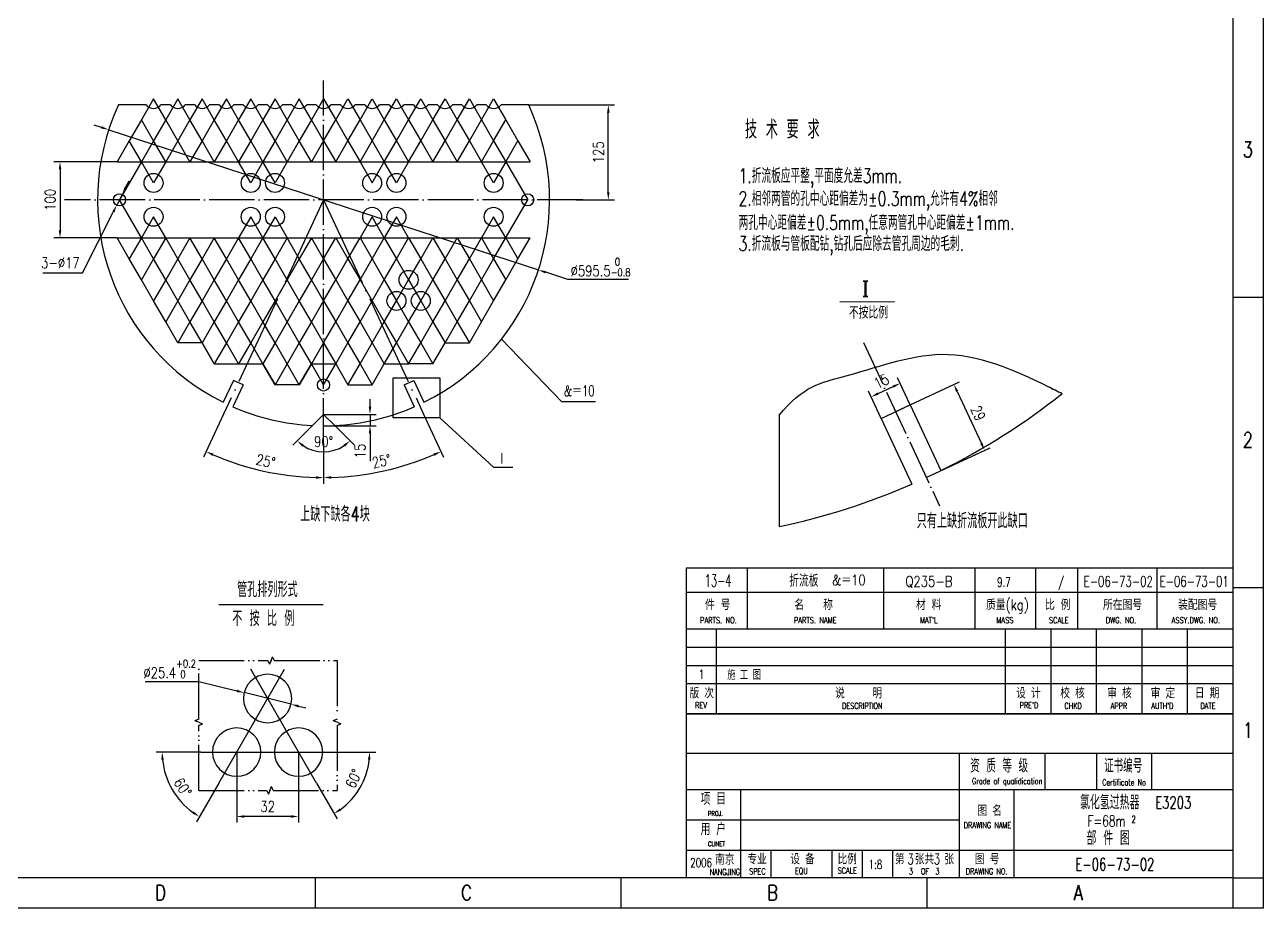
# Model space of a CAD drawing. Header units: millimetres. Extents: x -1044 to 22870, y -8556 to -3804.
# Drawn here: x 19607 to 22870, y -8556 to -6228 of the extents above; entities that cross this region are included whole.
import ezdxf
from ezdxf.enums import TextEntityAlignment as Align

# ---------------------------------------------------------------- set-up
doc = ezdxf.new("R2010")
doc.units = ezdxf.units.MM
doc.header["$LTSCALE"] = 80
for name, pattern in [('1', [0]), ('DASHDOT-L', [90, 80, -5, 0, -5]), ('DASHDOT-M', [36, 30, -3, 0, -3]), ('DIVIDE-M', [39, 30, -3, 0, -3, 0, -3])]:
    doc.linetypes.add(name, pattern=pattern)
for name, color, linetype in [('4', 4, 'Continuous'), ('7', 7, 'Continuous'), ('CDR_DIM', 7, 'Continuous'), ('CDR_DWG1', 4, 'Continuous'), ('CDR_DWG2', 2, 'Continuous'), ('CDR_DWG3', 1, 'DASHDOT-M'), ('CDR_DWG4', 3, 'DIVIDE-M'), ('CDR_TEXT', 7, 'Continuous'), ('尺寸线', 7, 'Continuous'), ('尺寸线层', 7, 'Continuous'), ('标注线', 7, 'Continuous'), ('轮廓线', 4, 'Continuous')]:
    doc.layers.add(name, color=color, linetype=linetype)
doc.styles.add('HZ', font='ROMANS.shx', dxfattribs={"width": 0.7, "height": 3, "bigfont": 'HZ.shx'})
doc.styles.add('ROMANC', font='romanc', dxfattribs={"bigfont": 'hz'})
doc.styles.add('TH_GBDIM', font='romans.shx', dxfattribs={"width": 0.8, "bigfont": 'gbcbig.shx'})
doc.dimstyles.new('TH_GBDIM', dxfattribs={"dimscale": 8, "dimtxt": 3.5, "dimasz": 2.5, "dimexe": 2, "dimexo": 0, "dimgap": 1.5, "dimtad": 1, "dimdec": 0, "dimzin": 0, "dimdsep": 46, "dimtxsty": 'TH_GBDIM', "dimcen": 2.5, "dimclrd": 256, "dimclre": 256, "dimclrt": 256, "dimadec": 0, "dimazin": 0, "dimtfac": 0.714286, "dimtdec": 0, "dimtmove": 0, "dimatfit": 3, "dimfxl": 0, "dimtzin": 0, "dimlwd": -1, "dimlwe": -1, "dimarcsym": 0})

# ---------------------------------------------------------------- blocks, each defined once
blk = doc.blocks.new('A$C1B375470')
for p, q in [((15138, 5346), (15138, 0)), ((15138, 0), (7578, 0))]:
    blk.add_line(p, q)
at = {"layer": 'CDR_DWG1', "color": 4}
for p, q in [((14958, 10512), (14958, 180)), ((14958, 180), (450, 180))]:
    blk.add_line(p, q, dxfattribs=at)
at = {"layer": 'CDR_DWG4', "linetype": 'Continuous'}
for p, q in [((14958, 3624), (15138, 3624)), ((14958, 1902), (15138, 1902)), ((9517.5, 180), (9517.5, 0)), ((11331, 180), (11331, 0)), ((13144.5, 180), (13144.5, 0)), ((14958, 180), (15138, 180)), ((14958, 180), (14958, 0))]:
    blk.add_line(p, q, dxfattribs=at)
at = {"layer": 'CDR_TEXT', "style": 'HZ', "width": 0.8}
for s, p in [('3', (15046.9, 4454.2)), ('2', (15046.9, 2732.2)), ('1', (15046.9, 1010.2)), ('D', (8602, 46.9)), ('C', (10415.5, 46.9)), ('B', (12229, 46.9)), ('A', (14042.5, 46.9))]:
    blk.add_text(s, height=90, dxfattribs=at).set_placement(p, align=Align.CENTER)
blk = doc.blocks.new('A$C092B31A8')
at = {"layer": '尺寸线层', "xscale": 0.05555555555555555, "yscale": 0.05555555555555555, "zscale": 0.05555555555555555}
blk.add_blockref('A$C1B375470', (0, 0), dxfattribs=at)
blk = doc.blocks.new('*D324')
at = {"layer": 'Defpoints', "color": 0, "ltscale": 0.001}
for p in [(20394.5, -6374.9), (20394.5, -6689.2), (20131.2, -7253.8), (20394.5, -7331.8), (20184.5, -7390.6)]:
    blk.add_point(p, dxfattribs=at)
at = {"layer": '尺寸线', "ltscale": 0.001}
for p, q in [((20131.2, -7253.8), (20078.3, -7367.3)), ((20394.5, -7331.8), (20394.5, -7437.4))]:
    blk.add_line(p, q, dxfattribs=at)
blk.add_arc((20394.5, -6689.2), 732.2, 246.5652, 268.4348, dxfattribs=at)
for points in [[(20101.9, -7364), (20104.6, -7358), (20085, -7352.8)], [(20374.5, -7417.8), (20374.4, -7424.5), (20394.5, -7421.4)]]:
    blk.add_solid(points, dxfattribs=at)
at = {"layer": '尺寸线', "ltscale": 0.001, "insert": (20241.8, -7377.9), "char_height": 28, "attachment_point": 5, "rotation": 347.5, "style": 'TH_GBDIM'}
blk.add_mtext('25°', dxfattribs=at)
blk = doc.blocks.new('*D325')
at = {"layer": 'Defpoints', "color": 0, "ltscale": 0.001}
for p in [(20394.5, -6374.9), (20394.5, -6689.2), (20657.8, -7253.8), (20394.5, -7331.8), (20500.5, -7413.4)]:
    blk.add_point(p, dxfattribs=at)
at = {"layer": '尺寸线', "ltscale": 0.001}
for p, q in [((20657.8, -7253.8), (20710.6, -7367.1)), ((20394.5, -7331.8), (20394.5, -7437.1))]:
    blk.add_line(p, q, dxfattribs=at)
blk.add_arc((20394.5, -6689.2), 731.9, 271.5657, 293.4343, dxfattribs=at)
for points in [[(20684.2, -7357.7), (20686.9, -7363.8), (20703.8, -7352.6)], [(20414.5, -7424.2), (20414.4, -7417.5), (20394.5, -7421.1)]]:
    blk.add_solid(points, dxfattribs=at)
at = {"layer": '尺寸线', "ltscale": 0.001, "insert": (20547.1, -7377.7), "char_height": 28, "attachment_point": 5, "rotation": 12.5, "style": 'TH_GBDIM'}
blk.add_mtext('25°', dxfattribs=at)
blk = doc.blocks.new('*D326')
at = {"layer": 'Defpoints', "color": 0, "ltscale": 0.001}
for p in [(20394.5, -7254.7), (20394.5, -7285), (20516.8, -7285)]:
    blk.add_point(p, dxfattribs=at)
at = {"layer": '尺寸线', "ltscale": 0.001}
for p, q in [((20516.8, -7234.7), (20516.8, -7214.7)), ((20394.5, -7254.7), (20532.8, -7254.7)), ((20516.8, -7254.7), (20516.8, -7285)), ((20394.5, -7285), (20532.8, -7285)), ((20516.8, -7305), (20516.8, -7377.9))]:
    blk.add_line(p, q, dxfattribs=at)
for points in [[(20513.4, -7234.7), (20520.1, -7234.7), (20516.8, -7254.7)], [(20513.4, -7305), (20520.1, -7305), (20516.8, -7285)]]:
    blk.add_solid(points, dxfattribs=at)
at = {"layer": '尺寸线', "ltscale": 0.001, "insert": (20490.8, -7351.5), "char_height": 28, "attachment_point": 5, "rotation": 90, "style": 'TH_GBDIM'}
blk.add_mtext('15{}{}', dxfattribs=at)
blk = doc.blocks.new('*D327')
at = {"layer": 'Defpoints', "color": 0, "ltscale": 0.001}
for p in [(21913.2, -7172.9), (21939.8, -7229.8), (21863.6, -7265.3)]:
    blk.add_point(p, dxfattribs=at)
at = {"layer": '尺寸线', "ltscale": 0.001}
for p, q in [((21939.8, -7229.8), (21906.4, -7158.4)), ((21863.6, -7265.3), (21830.3, -7193.9)), ((21855.2, -7199.9), (21895.1, -7181.3))]:
    blk.add_line(p, q, dxfattribs=at)
for points in [[(21893.7, -7178.3), (21896.5, -7184.3), (21913.2, -7172.9)], [(21853.8, -7196.9), (21856.6, -7202.9), (21837.1, -7208.4)]]:
    blk.add_solid(points, dxfattribs=at)
at = {"layer": '尺寸线', "ltscale": 0.001, "insert": (21864.2, -7167.1), "char_height": 28, "attachment_point": 5, "rotation": 25, "style": 'TH_GBDIM'}
blk.add_mtext('15{}{}', dxfattribs=at)
blk = doc.blocks.new('*D328')
at = {"layer": 'Defpoints', "color": 0, "ltscale": 0.001}
for p in [(21901.7, -7247.5), (22135.9, -7349.2), (21982.4, -7420.7)]:
    blk.add_point(p, dxfattribs=at)
at = {"layer": '尺寸线', "ltscale": 0.001}
for p, q in [((21901.7, -7247.5), (22069.6, -7169.2)), ((22063.6, -7194.1), (22127.4, -7331)), ((21982.4, -7420.7), (22150.4, -7342.4))]:
    blk.add_line(p, q, dxfattribs=at)
for points in [[(22066.6, -7192.7), (22060.5, -7195.5), (22055.1, -7176)], [(22130.4, -7329.6), (22124.4, -7332.4), (22135.9, -7349.2)]]:
    blk.add_solid(points, dxfattribs=at)
at = {"layer": '尺寸线', "ltscale": 0.001, "insert": (22119, -7251.6), "char_height": 28, "attachment_point": 5, "rotation": 295, "style": 'TH_GBDIM'}
blk.add_mtext('29{}{}', dxfattribs=at)
blk = doc.blocks.new('*D345')
at = {"layer": 'Defpoints', "color": 0, "ltscale": 0.001}
for p in [(19828.4, -6504.4), (20960.6, -6874)]:
    blk.add_point(p, dxfattribs=at)
at = {"layer": '尺寸线', "ltscale": 0.001}
for p, q in [((19809.4, -6498.2), (19790.3, -6492)), ((19828.4, -6504.4), (20960.6, -6874)), ((21038.2, -6899.4), (20979.6, -6880.2)), ((21197.9, -6899.4), (21038.2, -6899.4))]:
    blk.add_line(p, q, dxfattribs=at)
for points in [[(19810.4, -6495.1), (19808.3, -6501.4), (19828.4, -6504.4)], [(20980.6, -6877.1), (20978.5, -6883.4), (20960.6, -6874)]]:
    blk.add_solid(points, dxfattribs=at)
at = {"layer": '尺寸线', "ltscale": 0.001, "insert": (21124.1, -6866.5), "char_height": 28, "attachment_point": 5, "style": 'TH_GBDIM'}
blk.add_mtext('∅595.5{}{\\H0.7143x;\\S 0^ -0.8;}', dxfattribs=at)
blk = doc.blocks.new('*D366')
at = {"layer": 'Defpoints', "color": 0, "ltscale": 0.001}
for p in [(20934.9, -6439.2), (21144.6, -6439.2), (21059.6, -6689.2)]:
    blk.add_point(p, dxfattribs=at)
at = {"layer": '尺寸线', "ltscale": 0.001}
for p, q in [((20934.9, -6439.2), (21160.6, -6439.2)), ((21144.6, -6669.2), (21144.6, -6459.2)), ((21059.6, -6689.2), (21160.6, -6689.2))]:
    blk.add_line(p, q, dxfattribs=at)
for points in [[(21141.3, -6459.2), (21147.9, -6459.2), (21144.6, -6439.2)], [(21141.3, -6669.2), (21147.9, -6669.2), (21144.6, -6689.2)]]:
    blk.add_solid(points, dxfattribs=at)
at = {"layer": '尺寸线', "ltscale": 0.001, "insert": (21118.6, -6564.2), "char_height": 28, "attachment_point": 5, "rotation": 90, "style": 'TH_GBDIM'}
blk.add_mtext('125{}{}', dxfattribs=at)
blk = doc.blocks.new('*D367')
at = {"layer": 'Defpoints', "color": 0, "ltscale": 0.001}
for p in [(20202.7, -7926.6), (20071.3, -8144.8), (20420.8, -8144.8), (20376.1, -8226.9), (20471.9, -8265)]:
    blk.add_point(p, dxfattribs=at)
at = {"layer": '尺寸线层', "ltscale": 0.001}
for p, q in [((20420.8, -8144.8), (20531.7, -8144.8)), ((20376.1, -8226.9), (20430.2, -8320.7))]:
    blk.add_line(p, q, dxfattribs=at)
blk.add_arc((20328.6, -8144.8), 187.1, 306.1283, 353.8717, dxfattribs=at)
for points in [[(20511.3, -8164.6), (20518, -8164.9), (20515.7, -8144.8)], [(20440.8, -8298.7), (20437.1, -8293.1), (20422.2, -8306.8)]]:
    blk.add_solid(points, dxfattribs=at)
at = {"layer": '尺寸线层', "ltscale": 0.001, "insert": (20473.8, -8214.7), "char_height": 28, "attachment_point": 5, "rotation": 64.2907, "style": 'TH_GBDIM'}
blk.add_mtext('60%%D', dxfattribs=at)
blk = doc.blocks.new('*D368')
at = {"layer": 'Defpoints', "color": 0, "ltscale": 0.001}
for p in [(20165.5, -8144.8), (20328.6, -8144.8), (20165.5, -8314.4)]:
    blk.add_point(p, dxfattribs=at)
at = {"layer": '尺寸线层', "ltscale": 0.001}
for p, q in [((20165.5, -8144.8), (20165.5, -8330.4)), ((20328.6, -8144.8), (20328.6, -8330.4)), ((20308.6, -8314.4), (20185.5, -8314.4))]:
    blk.add_line(p, q, dxfattribs=at)
for points in [[(20185.5, -8311.1), (20185.5, -8317.8), (20165.5, -8314.4)], [(20308.6, -8311.1), (20308.6, -8317.8), (20328.6, -8314.4)]]:
    blk.add_solid(points, dxfattribs=at)
at = {"layer": '尺寸线层', "ltscale": 0.001, "insert": (20247, -8288.4), "char_height": 28, "attachment_point": 5, "style": 'TH_GBDIM'}
blk.add_mtext('32{}{}', dxfattribs=at)
blk = doc.blocks.new('*D370')
at = {"layer": 'Defpoints', "color": 0, "ltscale": 0.001}
for p in [(20291.5, -7926.5), (20071.3, -8144.8), (20420.8, -8144.8), (19980.9, -8212), (20118.4, -8226.3)]:
    blk.add_point(p, dxfattribs=at)
at = {"layer": '尺寸线层', "ltscale": 0.001}
for p, q in [((20071.3, -8144.8), (19953.1, -8144.8)), ((20118.4, -8226.3), (20059.3, -8328.7))]:
    blk.add_line(p, q, dxfattribs=at)
blk.add_arc((20165.5, -8144.8), 196.4, 185.8372, 234.1628, dxfattribs=at)
for points in [[(19966.8, -8164.9), (19973.4, -8164.6), (19969.1, -8144.8)], [(20052.3, -8301.2), (20048.7, -8306.8), (20067.3, -8314.9)]]:
    blk.add_solid(points, dxfattribs=at)
at = {"layer": '尺寸线层', "ltscale": 0.001, "insert": (20023.5, -8237.6), "char_height": 28, "attachment_point": 5, "rotation": 303.1621, "style": 'TH_GBDIM'}
blk.add_mtext('60°', dxfattribs=at)
blk = doc.blocks.new('*D369')
at = {"layer": 'Defpoints', "color": 0, "ltscale": 0.001}
for p in [(20185.2, -7988.1), (20308.9, -8018.8)]:
    blk.add_point(p, dxfattribs=at)
at = {"layer": '尺寸线层', "ltscale": 0.001}
for p, q in [((19924.5, -7958.5), (20065.5, -7958.5)), ((20065.5, -7958.5), (20165.8, -7983.3)), ((20308.9, -8018.8), (20185.2, -7988.1)), ((20328.3, -8023.6), (20347.7, -8028.4))]:
    blk.add_line(p, q, dxfattribs=at)
for points in [[(20166.6, -7980.1), (20165, -7986.6), (20185.2, -7988.1)], [(20329.1, -8020.4), (20327.5, -8026.9), (20308.9, -8018.8)]]:
    blk.add_solid(points, dxfattribs=at)
at = {"layer": '尺寸线层', "ltscale": 0.001, "insert": (19989, -7925.6), "char_height": 28, "attachment_point": 5, "style": 'TH_GBDIM'}
blk.add_mtext('%%c25.4{}{\\H0.7143x;\\S+0.2^  0;}', dxfattribs=at)
blk = doc.blocks.new('*D402')
at = {"layer": 'Defpoints', "color": 0, "ltscale": 0.001}
for p in [(19850.5, -6589.2), (19700.1, -6789.2), (19850.5, -6789.2)]:
    blk.add_point(p, dxfattribs=at)
at = {"layer": '尺寸线', "ltscale": 0.001}
for p, q in [((19850.5, -6589.2), (19684.1, -6589.2)), ((19700.1, -6609.2), (19700.1, -6769.2)), ((19850.5, -6789.2), (19684.1, -6789.2))]:
    blk.add_line(p, q, dxfattribs=at)
for points in [[(19696.8, -6609.2), (19703.5, -6609.2), (19700.1, -6589.2)], [(19696.8, -6769.2), (19703.5, -6769.2), (19700.1, -6789.2)]]:
    blk.add_solid(points, dxfattribs=at)
at = {"layer": '尺寸线', "ltscale": 0.001, "insert": (19674.1, -6689.2), "char_height": 28, "attachment_point": 5, "rotation": 90, "style": 'TH_GBDIM'}
blk.add_mtext('100', dxfattribs=at)
blk = doc.blocks.new('*D403')
at = {"layer": 'CDR_DWG2', "ltscale": 0.001}
for p, q in [((20365.2, -7284), (20313.4, -7335.8)), ((20423.7, -7284), (20475.5, -7335.8))]:
    blk.add_line(p, q, dxfattribs=at)
blk.add_arc((20394.5, -7254.7), 98.6, 236.6402, 303.3598, dxfattribs=at)
for points in [[(20338.1, -7339.7), (20342.3, -7334.5), (20324.7, -7324.5)], [(20446.6, -7334.5), (20450.8, -7339.7), (20464.2, -7324.5)]]:
    blk.add_solid(points, dxfattribs=at)
at = {"layer": 'Defpoints', "color": 0, "ltscale": 0.001}
for p in [(20394.5, -7254.7), (20394.5, -7254.7), (20365.2, -7284), (20423.7, -7284), (20368.9, -7350)]:
    blk.add_point(p, dxfattribs=at)
at = {"layer": 'CDR_DWG2', "ltscale": 0.001, "insert": (20394.5, -7326.6), "char_height": 28, "attachment_point": 5, "style": 'TH_GBDIM'}
blk.add_mtext('90°', dxfattribs=at)
blk = doc.blocks.new('*D404')
at = {"layer": 'Defpoints', "color": 0, "ltscale": 0.001}
for p in [(19864, -6675), (19849.5, -6703.5)]:
    blk.add_point(p, dxfattribs=at)
at = {"layer": '尺寸线', "ltscale": 0.001}
for p, q in [((19873, -6657.1), (19882.1, -6639.3)), ((19864, -6675), (19849.5, -6703.5)), ((19759.3, -6881.4), (19840.4, -6721.3)), ((19654.9, -6881.4), (19759.3, -6881.4))]:
    blk.add_line(p, q, dxfattribs=at)
for points in [[(19870, -6655.6), (19876, -6658.6), (19864, -6675)], [(19837.5, -6719.8), (19843.4, -6722.8), (19849.5, -6703.5)]]:
    blk.add_solid(points, dxfattribs=at)
at = {"layer": '尺寸线', "ltscale": 0.001, "insert": (19701.1, -6855.4), "char_height": 28, "attachment_point": 5, "style": 'TH_GBDIM'}
blk.add_mtext('3-%%c17{}{}', dxfattribs=at)

msp = doc.modelspace()

# ---------------------------------------------------------------- linework, layer by layer
for p, q in [((21754.9, -6957.71), (21898.31, -6957.53)), ((21509.98, -7660.28), (21509.98, -7820.28)), ((21869.98, -7660.28), (21869.98, -7820.28)), ((22109.98, -7660.28), (22109.98, -7820.28)), ((22269.98, -7660.28), (22269.98, -7820.28)), ((22380.6, -7660.28), (22380.6, -7820.28)), ((22589.98, -7660.28), (22589.98, -7820.28)), ((22789.98, -7724.28), (21349.98, -7724.28))]:
    msp.add_line(p, q)
at = {"color": 4, "linetype": 'Continuous'}
for centre, start, end in [((20247.05, -8003.48), 90, 270), ((20247.05, -8003.48), 270, 90), ((20165.46, -8144.8), 90, 270), ((20165.46, -8144.8), 270, 90), ((20328.64, -8144.8), 90, 270), ((20328.64, -8144.8), 270, 90)]:
    msp.add_arc(centre, 63.74, start, end, dxfattribs=at)
at = {"layer": '4', "color": 2}
msp.add_line((20118.81, -7755.91), (20393.46, -7755.91), dxfattribs=at)
at = {"layer": 'CDR_DWG1'}
for p, q in [((19946.47, -6422.95), (19914.47, -6478.38)), ((20842.47, -6422.95), (20874.47, -6478.38)), ((19914.47, -6478.38), (19882.47, -6533.8)), ((20874.47, -6478.38), (20906.47, -6533.8)), ((19882.47, -6533.8), (19850.47, -6589.23)), ((20906.47, -6533.8), (20938.47, -6589.23)), ((19850.47, -6589.23), (20938.47, -6589.23)), ((19882.47, -6844.66), (19850.47, -6789.23)), ((19850.47, -6789.23), (20938.47, -6789.23)), ((20906.47, -6844.66), (20938.47, -6789.23)), ((19914.47, -6900.08), (19882.47, -6844.66)), ((20874.47, -6900.08), (20906.47, -6844.66)), ((19946.47, -6955.51), (19914.47, -6900.08)), ((20842.47, -6955.51), (20874.47, -6900.08)), ((19978.47, -7010.93), (19946.47, -6955.51)), ((20810.47, -7010.93), (20842.47, -6955.51)), ((20010.47, -7066.36), (19978.47, -7010.93)), ((20778.47, -7066.36), (20810.47, -7010.93)), ((20074.47, -7066.36), (20010.47, -7066.36)), ((20106.47, -7121.78), (20074.47, -7066.36)), ((20074.47, -7066.36), (20074.47, -7066.36)), ((20682.47, -7121.78), (20714.47, -7066.36)), ((20714.47, -7066.36), (20778.47, -7066.36)), ((20714.47, -7066.36), (20714.47, -7066.36)), ((20157.09, -7165.15), (20130.18, -7222.87)), ((20182.47, -7176.98), (20155.56, -7234.7)), ((20182.47, -7176.98), (20157.09, -7165.15)), ((20330.47, -7177.21), (20266.47, -7177.21)), ((20458.47, -7177.21), (20522.47, -7177.21)), ((20606.46, -7176.98), (20631.84, -7165.15)), ((20606.46, -7176.98), (20633.38, -7234.7)), ((20631.84, -7165.15), (20658.75, -7222.87)), ((21863.62, -7265.3), (21939.75, -7229.8)), ((21939.75, -7229.8), (22020.5, -7402.96)), ((21863.62, -7265.3), (21944.37, -7438.46)), ((21349.98, -7820.28), (21349.98, -8476.27)), ((21349.98, -8044.28), (22789.98, -8044.28))]:
    msp.add_line(p, q, dxfattribs=at)
at = {"layer": 'CDR_DWG1', "ltscale": 0.001}
for p, q in [((20074.47, -7066.36), (20106.47, -7121.78)), ((20682.47, -7121.78), (20714.47, -7066.36)), ((20106.47, -7121.78), (20170.47, -7121.78)), ((20170.47, -7121.78), (20234.47, -7121.78)), ((20234.47, -7121.78), (20266.47, -7177.21)), ((20330.47, -7177.21), (20362.47, -7121.78)), ((20362.47, -7121.78), (20426.47, -7121.78)), ((20426.47, -7121.78), (20458.47, -7177.21)), ((20522.47, -7177.21), (20554.47, -7121.78)), ((20554.47, -7121.78), (20618.47, -7121.78)), ((20682.47, -7121.78), (20618.47, -7121.78))]:
    msp.add_line(p, q, dxfattribs=at)
at = {"layer": 'CDR_DWG1', "color": 4}
for p, q in [((22789.98, -7660.28), (21349.98, -7660.28)), ((21349.98, -7660.28), (21349.98, -7820.28))]:
    msp.add_line(p, q, dxfattribs=at)
at = {"layer": 'CDR_DWG1'}
for centre, radius in [((19946.47, -6644.66), 25), ((20202.47, -6644.66), 25), ((20266.47, -6644.66), 25), ((20522.47, -6644.66), 25), ((20586.47, -6644.66), 25), ((20842.47, -6644.66), 25), ((19856.73, -6689.23), 16), ((20932.2, -6689.23), 16), ((19946.47, -6733.8), 25), ((20202.47, -6733.8), 25), ((20266.47, -6733.8), 25), ((20522.47, -6733.8), 25), ((20586.47, -6733.8), 25), ((20842.47, -6733.8), 25), ((20618.47, -6900.08), 25), ((20586.47, -6955.51), 25), ((20650.47, -6955.51), 25), ((20394.47, -7177.21), 16)]:
    msp.add_circle(centre, radius, dxfattribs=at)
for centre in [(19946.47, -6422.95), (20010.47, -6422.95), (20074.47, -6422.95), (20138.47, -6422.95), (20202.47, -6422.95), (20266.47, -6422.95), (20330.47, -6422.95), (20394.47, -6422.95), (20458.47, -6422.95), (20522.47, -6422.95), (20586.47, -6422.95), (20650.47, -6422.95), (20714.47, -6422.95), (20778.47, -6422.95), (20842.47, -6422.95)]:
    msp.add_arc(centre, 25.4, 219.85314, 320.14686, dxfattribs=at)
at = {"layer": 'CDR_DWG2', "ltscale": 0.001}
msp.add_lwpolyline([(20578.09, -7158.34), (20701.14, -7158.34), (20701.14, -7263.47), (20578.09, -7263.47)], close=True, dxfattribs=at)
at = {"layer": 'CDR_DWG3', "ltscale": 0.05}
for p, q in [((20394.47, -7331.78), (20394.47, -6374.87)), ((21077.21, -6689.23), (19711.72, -6689.23)), ((21816.81, -7065.53), (22017.49, -7495.89))]:
    msp.add_line(p, q, dxfattribs=at)
at = {"layer": 'CDR_DWG3', "linetype": 'DASHDOT-L'}
for p, q in [((19946.47, -6422.95), (19914.47, -6478.38)), ((19978.47, -6478.38), (19946.47, -6422.95)), ((20010.47, -6422.95), (19978.47, -6478.38)), ((20042.47, -6478.38), (20010.47, -6422.95)), ((20074.47, -6422.95), (20042.47, -6478.38)), ((20106.47, -6478.38), (20074.47, -6422.95)), ((20138.47, -6422.95), (20106.47, -6478.38)), ((20170.47, -6478.38), (20138.47, -6422.95)), ((20202.47, -6422.95), (20170.47, -6478.38)), ((20234.47, -6478.38), (20202.47, -6422.95)), ((20266.47, -6422.95), (20234.47, -6478.38)), ((20298.47, -6478.38), (20266.47, -6422.95)), ((20330.47, -6422.95), (20298.47, -6478.38)), ((20362.47, -6478.38), (20330.47, -6422.95)), ((20394.47, -6422.95), (20362.47, -6478.38)), ((20394.47, -6422.95), (20426.47, -6478.38)), ((20426.47, -6478.38), (20458.47, -6422.95)), ((20458.47, -6422.95), (20490.47, -6478.38)), ((20490.47, -6478.38), (20522.47, -6422.95)), ((20522.47, -6422.95), (20554.47, -6478.38)), ((20554.47, -6478.38), (20586.47, -6422.95)), ((20586.47, -6422.95), (20618.47, -6478.38)), ((20618.47, -6478.38), (20650.47, -6422.95)), ((20650.47, -6422.95), (20682.47, -6478.38)), ((20682.47, -6478.38), (20714.47, -6422.95)), ((20714.47, -6422.95), (20746.47, -6478.38)), ((20746.47, -6478.38), (20778.47, -6422.95)), ((20778.47, -6422.95), (20810.47, -6478.38)), ((20810.47, -6478.38), (20842.47, -6422.95)), ((20842.47, -6422.95), (20874.47, -6478.38)), ((19914.47, -6478.38), (19882.47, -6533.8)), ((19946.47, -6533.8), (19914.47, -6478.38)), ((19978.47, -6478.38), (19946.47, -6533.8)), ((20010.47, -6533.8), (19978.47, -6478.38)), ((20042.47, -6478.38), (20010.47, -6533.8)), ((20074.47, -6533.8), (20042.47, -6478.38)), ((20106.47, -6478.38), (20074.47, -6533.8)), ((20138.47, -6533.8), (20106.47, -6478.38)), ((20170.47, -6478.38), (20138.47, -6533.8)), ((20202.47, -6533.8), (20170.47, -6478.38)), ((20234.47, -6478.38), (20202.47, -6533.8)), ((20266.47, -6533.8), (20234.47, -6478.38)), ((20298.47, -6478.38), (20266.47, -6533.8)), ((20330.47, -6533.8), (20298.47, -6478.38)), ((20362.47, -6478.38), (20330.47, -6533.8)), ((20394.47, -6533.8), (20362.47, -6478.38)), ((20394.47, -6533.8), (20426.47, -6478.38)), ((20426.47, -6478.38), (20458.47, -6533.8)), ((20458.47, -6533.8), (20490.47, -6478.38)), ((20490.47, -6478.38), (20522.47, -6533.8)), ((20522.47, -6533.8), (20554.47, -6478.38)), ((20554.47, -6478.38), (20586.47, -6533.8)), ((20586.47, -6533.8), (20618.47, -6478.38)), ((20618.47, -6478.38), (20650.47, -6533.8)), ((20650.47, -6533.8), (20682.47, -6478.38)), ((20682.47, -6478.38), (20714.47, -6533.8)), ((20714.47, -6533.8), (20746.47, -6478.38)), ((20746.47, -6478.38), (20778.47, -6533.8)), ((20778.47, -6533.8), (20810.47, -6478.38)), ((20810.47, -6478.38), (20842.47, -6533.8)), ((20842.47, -6533.8), (20874.47, -6478.38)), ((20874.47, -6478.38), (20906.47, -6533.8)), ((19882.47, -6533.8), (19850.47, -6589.23)), ((19914.47, -6589.23), (19882.47, -6533.8)), ((19946.47, -6533.8), (19914.47, -6589.23)), ((19978.47, -6589.23), (19946.47, -6533.8)), ((20010.47, -6533.8), (19978.47, -6589.23)), ((20042.47, -6589.23), (20010.47, -6533.8)), ((20074.47, -6533.8), (20042.47, -6589.23)), ((20106.47, -6589.23), (20074.47, -6533.8)), ((20138.47, -6533.8), (20106.47, -6589.23)), ((20170.47, -6589.23), (20138.47, -6533.8)), ((20202.47, -6533.8), (20170.47, -6589.23)), ((20234.47, -6589.23), (20202.47, -6533.8)), ((20266.47, -6533.8), (20234.47, -6589.23)), ((20298.47, -6589.23), (20266.47, -6533.8)), ((20330.47, -6533.8), (20298.47, -6589.23)), ((20362.47, -6589.23), (20330.47, -6533.8)), ((20394.47, -6533.8), (20362.47, -6589.23)), ((20394.47, -6533.8), (20426.47, -6589.23)), ((20426.47, -6589.23), (20458.47, -6533.8)), ((20458.47, -6533.8), (20490.47, -6589.23)), ((20490.47, -6589.23), (20522.47, -6533.8)), ((20522.47, -6533.8), (20554.47, -6589.23)), ((20554.47, -6589.23), (20586.47, -6533.8)), ((20586.47, -6533.8), (20618.47, -6589.23)), ((20618.47, -6589.23), (20650.47, -6533.8)), ((20650.47, -6533.8), (20682.47, -6589.23)), ((20682.47, -6589.23), (20714.47, -6533.8)), ((20714.47, -6533.8), (20746.47, -6589.23)), ((20746.47, -6589.23), (20778.47, -6533.8)), ((20778.47, -6533.8), (20810.47, -6589.23)), ((20810.47, -6589.23), (20842.47, -6533.8)), ((20842.47, -6533.8), (20874.47, -6589.23)), ((20874.47, -6589.23), (20906.47, -6533.8)), ((20906.47, -6533.8), (20938.47, -6589.23)), ((19914.47, -6589.23), (19856.73, -6689.23)), ((19946.47, -6644.66), (19914.47, -6589.23)), ((19978.47, -6589.23), (19946.47, -6644.66)), ((20202.47, -6644.66), (20170.47, -6589.23)), ((20234.47, -6589.23), (20202.47, -6644.66)), ((20266.47, -6644.66), (20234.47, -6589.23)), ((20298.47, -6589.23), (20266.47, -6644.66)), ((20490.47, -6589.23), (20522.47, -6644.66)), ((20522.47, -6644.66), (20554.47, -6589.23)), ((20586.47, -6644.66), (20554.47, -6589.23)), ((20618.47, -6589.23), (20586.47, -6644.66)), ((20842.47, -6644.66), (20810.47, -6589.23)), ((20874.47, -6589.23), (20842.47, -6644.66)), ((20874.47, -6589.23), (20932.2, -6689.23)), ((19914.47, -6789.23), (19856.73, -6689.23)), ((20842.47, -6844.66), (20932.2, -6689.23)), ((19946.47, -6733.8), (19914.47, -6789.23)), ((19978.47, -6789.23), (19946.47, -6733.8)), ((20202.47, -6733.8), (20170.47, -6789.23)), ((20234.47, -6789.23), (20202.47, -6733.8)), ((20266.47, -6733.8), (20234.47, -6789.23)), ((20266.47, -6733.8), (20298.47, -6789.23)), ((20522.47, -6733.8), (20490.47, -6789.23)), ((20554.47, -6789.23), (20522.47, -6733.8)), ((20586.47, -6733.8), (20554.47, -6789.23)), ((20618.47, -6789.23), (20586.47, -6733.8)), ((20842.47, -6733.8), (20810.47, -6789.23)), ((20874.47, -6789.23), (20842.47, -6733.8)), ((19882.47, -6844.66), (19850.47, -6789.23)), ((19914.47, -6789.23), (19882.47, -6844.66)), ((19946.47, -6844.66), (19914.47, -6789.23)), ((19978.47, -6789.23), (19946.47, -6844.66)), ((20010.47, -6844.66), (19978.47, -6789.23)), ((20042.47, -6789.23), (20010.47, -6844.66)), ((20074.47, -6844.66), (20042.47, -6789.23)), ((20106.47, -6789.23), (20074.47, -6844.66)), ((20138.47, -6844.66), (20106.47, -6789.23)), ((20170.47, -6789.23), (20138.47, -6844.66)), ((20202.47, -6844.66), (20170.47, -6789.23)), ((20234.47, -6789.23), (20202.47, -6844.66)), ((20266.47, -6844.66), (20234.47, -6789.23)), ((20298.47, -6789.23), (20266.47, -6844.66)), ((20330.47, -6844.66), (20298.47, -6789.23)), ((20362.47, -6789.23), (20330.47, -6844.66)), ((20394.47, -6844.66), (20362.47, -6789.23)), ((20394.47, -6844.66), (20426.47, -6789.23)), ((20426.47, -6789.23), (20458.47, -6844.66)), ((20458.47, -6844.66), (20490.47, -6789.23)), ((20490.47, -6789.23), (20522.47, -6844.66)), ((20522.47, -6844.66), (20554.47, -6789.23)), ((20554.47, -6789.23), (20586.47, -6844.66)), ((20586.47, -6844.66), (20618.47, -6789.23)), ((20618.47, -6789.23), (20650.47, -6844.66)), ((20650.47, -6844.66), (20682.47, -6789.23)), ((20682.47, -6789.23), (20714.47, -6844.66)), ((20714.47, -6844.66), (20746.47, -6789.23)), ((20746.47, -6789.23), (20778.47, -6844.66)), ((20778.47, -6844.66), (20810.47, -6789.23)), ((20810.47, -6789.23), (20842.47, -6844.66)), ((20874.47, -6789.23), (20906.47, -6844.66)), ((20906.47, -6844.66), (20938.47, -6789.23)), ((19914.47, -6900.08), (19882.47, -6844.66)), ((19946.47, -6844.66), (19914.47, -6900.08)), ((19978.47, -6900.08), (19946.47, -6844.66)), ((20010.47, -6844.66), (19978.47, -6900.08)), ((20042.47, -6900.08), (20010.47, -6844.66)), ((20074.47, -6844.66), (20042.47, -6900.08)), ((20106.47, -6900.08), (20074.47, -6844.66)), ((20138.47, -6844.66), (20106.47, -6900.08)), ((20170.47, -6900.08), (20138.47, -6844.66)), ((20202.47, -6844.66), (20170.47, -6900.08)), ((20234.47, -6900.08), (20202.47, -6844.66)), ((20266.47, -6844.66), (20234.47, -6900.08)), ((20298.47, -6900.08), (20266.47, -6844.66)), ((20330.47, -6844.66), (20298.47, -6900.08)), ((20362.47, -6900.08), (20330.47, -6844.66)), ((20394.47, -6844.66), (20362.47, -6900.08)), ((20394.47, -6844.66), (20426.47, -6900.08)), ((20426.47, -6900.08), (20458.47, -6844.66)), ((20458.47, -6844.66), (20490.47, -6900.08)), ((20490.47, -6900.08), (20522.47, -6844.66)), ((20522.47, -6844.66), (20554.47, -6900.08)), ((20554.47, -6900.08), (20586.47, -6844.66)), ((20586.47, -6844.66), (20618.47, -6900.08)), ((20618.47, -6900.08), (20650.47, -6844.66)), ((20650.47, -6844.66), (20682.47, -6900.08)), ((20682.47, -6900.08), (20714.47, -6844.66)), ((20714.47, -6844.66), (20746.47, -6900.08)), ((20746.47, -6900.08), (20778.47, -6844.66)), ((20778.47, -6844.66), (20810.47, -6900.08)), ((20810.47, -6900.08), (20842.47, -6844.66)), ((20842.47, -6844.66), (20874.47, -6900.08)), ((20874.47, -6900.08), (20906.47, -6844.66)), ((19946.47, -6955.51), (19914.47, -6900.08)), ((19978.47, -6900.08), (19946.47, -6955.51)), ((20010.47, -6955.51), (19978.47, -6900.08)), ((20042.47, -6900.08), (20010.47, -6955.51)), ((20074.47, -6955.51), (20042.47, -6900.08)), ((20106.47, -6900.08), (20074.47, -6955.51)), ((20138.47, -6955.51), (20106.47, -6900.08)), ((20170.47, -6900.08), (20138.47, -6955.51)), ((20202.47, -6955.51), (20170.47, -6900.08)), ((20234.47, -6900.08), (20202.47, -6955.51)), ((20266.47, -6955.51), (20234.47, -6900.08)), ((20298.47, -6900.08), (20266.47, -6955.51)), ((20330.47, -6955.51), (20298.47, -6900.08)), ((20362.47, -6900.08), (20330.47, -6955.51)), ((20394.47, -6955.51), (20362.47, -6900.08)), ((20394.47, -6955.51), (20426.47, -6900.08)), ((20426.47, -6900.08), (20458.47, -6955.51)), ((20458.47, -6955.51), (20490.47, -6900.08)), ((20490.47, -6900.08), (20522.47, -6955.51)), ((20522.47, -6955.51), (20554.47, -6900.08)), ((20554.47, -6900.08), (20586.47, -6955.51)), ((20586.47, -6955.51), (20618.47, -6900.08)), ((20618.47, -6900.08), (20650.47, -6955.51)), ((20650.47, -6955.51), (20682.47, -6900.08)), ((20682.47, -6900.08), (20714.47, -6955.51)), ((20714.47, -6955.51), (20746.47, -6900.08)), ((20746.47, -6900.08), (20778.47, -6955.51)), ((20778.47, -6955.51), (20810.47, -6900.08)), ((20810.47, -6900.08), (20842.47, -6955.51)), ((20842.47, -6955.51), (20874.47, -6900.08)), ((19978.47, -7010.93), (19946.47, -6955.51)), ((20010.47, -6955.51), (19978.47, -7010.93)), ((20042.47, -7010.93), (20010.47, -6955.51)), ((20074.47, -6955.51), (20042.47, -7010.93)), ((20106.47, -7010.93), (20074.47, -6955.51)), ((20138.47, -6955.51), (20106.47, -7010.93)), ((20170.47, -7010.93), (20138.47, -6955.51)), ((20202.47, -6955.51), (20170.47, -7010.93)), ((20234.47, -7010.93), (20202.47, -6955.51)), ((20266.47, -6955.51), (20234.47, -7010.93)), ((20298.47, -7010.93), (20266.47, -6955.51)), ((20330.47, -6955.51), (20298.47, -7010.93)), ((20362.47, -7010.93), (20330.47, -6955.51)), ((20394.47, -6955.51), (20362.47, -7010.93)), ((20394.47, -6955.51), (20426.47, -7010.93)), ((20426.47, -7010.93), (20458.47, -6955.51)), ((20458.47, -6955.51), (20490.47, -7010.93)), ((20490.47, -7010.93), (20522.47, -6955.51)), ((20522.47, -6955.51), (20554.47, -7010.93)), ((20554.47, -7010.93), (20586.47, -6955.51)), ((20586.47, -6955.51), (20618.47, -7010.93)), ((20618.47, -7010.93), (20650.47, -6955.51)), ((20650.47, -6955.51), (20682.47, -7010.93)), ((20682.47, -7010.93), (20714.47, -6955.51)), ((20714.47, -6955.51), (20746.47, -7010.93)), ((20746.47, -7010.93), (20778.47, -6955.51)), ((20778.47, -6955.51), (20810.47, -7010.93)), ((20810.47, -7010.93), (20842.47, -6955.51)), ((20010.47, -7066.36), (19978.47, -7010.93)), ((20042.47, -7010.93), (20010.47, -7066.36)), ((20074.47, -7066.36), (20042.47, -7010.93)), ((20106.47, -7010.93), (20074.47, -7066.36)), ((20138.47, -7066.36), (20106.47, -7010.93)), ((20170.47, -7010.93), (20138.47, -7066.36)), ((20202.47, -7066.36), (20170.47, -7010.93)), ((20234.47, -7010.93), (20202.47, -7066.36)), ((20266.47, -7066.36), (20234.47, -7010.93)), ((20298.47, -7010.93), (20266.47, -7066.36)), ((20330.47, -7066.36), (20298.47, -7010.93)), ((20362.47, -7010.93), (20330.47, -7066.36)), ((20394.47, -7066.36), (20362.47, -7010.93)), ((20394.47, -7066.36), (20426.47, -7010.93)), ((20426.47, -7010.93), (20458.47, -7066.36)), ((20458.47, -7066.36), (20490.47, -7010.93)), ((20490.47, -7010.93), (20522.47, -7066.36)), ((20522.47, -7066.36), (20554.47, -7010.93)), ((20554.47, -7010.93), (20586.47, -7066.36)), ((20586.47, -7066.36), (20618.47, -7010.93)), ((20618.47, -7010.93), (20650.47, -7066.36)), ((20650.47, -7066.36), (20682.47, -7010.93)), ((20682.47, -7010.93), (20714.47, -7066.36)), ((20714.47, -7066.36), (20746.47, -7010.93)), ((20746.47, -7010.93), (20778.47, -7066.36)), ((20778.47, -7066.36), (20810.47, -7010.93)), ((20106.47, -7121.78), (20074.47, -7066.36)), ((20138.47, -7066.36), (20106.47, -7121.78)), ((20170.47, -7121.78), (20138.47, -7066.36)), ((20202.47, -7066.36), (20170.47, -7121.78)), ((20234.47, -7121.78), (20202.47, -7066.36)), ((20266.47, -7066.36), (20234.47, -7121.78)), ((20298.47, -7121.78), (20266.47, -7066.36)), ((20330.47, -7066.36), (20298.47, -7121.78)), ((20362.47, -7121.78), (20330.47, -7066.36)), ((20394.47, -7066.36), (20362.47, -7121.78)), ((20394.47, -7066.36), (20426.47, -7121.78)), ((20426.47, -7121.78), (20458.47, -7066.36)), ((20458.47, -7066.36), (20490.47, -7121.78)), ((20490.47, -7121.78), (20522.47, -7066.36)), ((20522.47, -7066.36), (20554.47, -7121.78)), ((20554.47, -7121.78), (20586.47, -7066.36)), ((20586.47, -7066.36), (20618.47, -7121.78)), ((20618.47, -7121.78), (20650.47, -7066.36)), ((20650.47, -7066.36), (20682.47, -7121.78)), ((20682.47, -7121.78), (20714.47, -7066.36)), ((20266.47, -7177.21), (20234.47, -7121.78)), ((20298.47, -7121.78), (20266.47, -7177.21)), ((20330.47, -7177.21), (20298.47, -7121.78)), ((20362.47, -7121.78), (20330.47, -7177.21)), ((20394.47, -7177.21), (20362.47, -7121.78)), ((20394.47, -7177.21), (20426.47, -7121.78)), ((20426.47, -7121.78), (20458.47, -7177.21)), ((20458.47, -7177.21), (20490.47, -7121.78)), ((20490.47, -7121.78), (20522.47, -7177.21)), ((20522.47, -7177.21), (20554.47, -7121.78)), ((20118.4, -8226.31), (20291.52, -7926.46)), ((20376.07, -8226.95), (20202.66, -7926.59)), ((20071.28, -8144.8), (20420.84, -8144.8))]:
    msp.add_line(p, q, dxfattribs=at)
at = {"layer": 'CDR_DWG3', "ltscale": 0.1}
for q in [(20131.18, -7253.85), (20657.75, -7253.85)]:
    msp.add_line((20394.47, -6689.23), q, dxfattribs=at)
at = {"layer": 'CDR_DWG4'}
for p, q in [((20256.03, -7903.34), (20260.16, -7893.46)), ((20264.3, -7903.34), (20260.16, -7893.46)), ((20247.75, -7903.34), (20251.89, -7913.22)), ((20256.03, -7903.34), (20251.89, -7913.22)), ((20065.54, -8057.9), (20055.66, -8062.04)), ((20429.97, -8057.9), (20420.09, -8062.04)), ((20065.54, -8066.17), (20055.66, -8062.04)), ((20065.54, -8066.17), (20075.42, -8070.31)), ((20065.54, -8074.44), (20075.42, -8070.31)), ((20429.97, -8066.17), (20420.09, -8062.04)), ((20429.97, -8066.17), (20439.85, -8070.31)), ((20429.97, -8074.44), (20439.85, -8070.31)), ((20244.85, -8245.55), (20248.99, -8255.43)), ((20253.13, -8245.55), (20248.99, -8255.43)), ((20253.13, -8245.55), (20257.26, -8235.67)), ((20261.4, -8245.55), (20257.26, -8235.67))]:
    msp.add_line(p, q, dxfattribs=at)
at = {"layer": 'CDR_DWG4', "color": 3, "ltscale": 0.05}
for p, q in [((20065.54, -8057.9), (20065.54, -7903.34)), ((20065.54, -7903.34), (20247.75, -7903.34)), ((20264.3, -7903.34), (20429.97, -7903.34)), ((20429.97, -7903.34), (20429.97, -8057.9)), ((20065.54, -8245.55), (20065.54, -8074.44)), ((20429.97, -8074.44), (20429.97, -8245.55)), ((20065.54, -8245.55), (20244.85, -8245.55)), ((20261.4, -8245.55), (20429.97, -8245.55))]:
    msp.add_line(p, q, dxfattribs=at)
at = {"layer": '尺寸线', "ltscale": 0.001}
for p, q in [((20863.23, -7056.49), (21021.69, -7220.38)), ((21021.69, -7220.38), (21110.99, -7220.38)), ((20701.14, -7263.47), (20842.05, -7393.4)), ((21594.47, -7257.02), (21594.47, -7550.47)), ((20842.05, -7393.4), (20893.4, -7393.4))]:
    msp.add_line(p, q, dxfattribs=at)
msp.add_open_spline([(21594.47, -7257.02), (21655.94, -7179.94), (21791.53, -7154.69), (22037.77, -7058.02), (22224.94, -7142.37), (22327.85, -7193.37), (22340.41, -7199.65)], degree=3, knots=[0, 0, 0, 0, 55.1591189, 143.564835, 244.2818465, 258.322876, 258.322876, 258.322876, 258.322876], dxfattribs=at)
at = {"layer": '标注线'}
for p, q in [((21349.98, -7820.28), (22789.98, -7820.28)), ((21429.98, -8044.28), (21429.98, -7820.28)), ((22189.98, -7820.28), (22189.98, -8044.28)), ((22309.98, -7820.28), (22309.98, -8044.28)), ((22429.98, -7820.28), (22429.98, -8044.28)), ((22549.98, -7820.28), (22549.98, -8044.28)), ((22669.98, -7820.28), (22669.98, -8044.28)), ((21349.98, -7868.28), (22789.98, -7868.28)), ((21349.98, -7916.28), (22789.98, -7916.28)), ((21349.98, -7964.28), (22789.98, -7964.28)), ((22789.98, -8148.27), (21349.98, -8148.27)), ((22069.98, -8476.27), (22069.98, -8148.27)), ((22295.61, -8244.27), (22295.61, -8148.27)), ((22431.61, -8244.27), (22431.61, -8148.27)), ((22576.37, -8244.27), (22576.37, -8148.27)), ((22789.98, -8244.27), (21349.98, -8244.27)), ((21493.98, -8476.27), (21493.98, -8244.27)), ((22213.98, -8476.27), (22213.98, -8244.27)), ((22069.98, -8324.27), (21349.98, -8324.27)), ((22789.98, -8404.27), (21349.98, -8404.27)), ((21573.98, -8476.27), (21573.98, -8404.27)), ((21733.98, -8476.27), (21733.98, -8404.27)), ((21813.98, -8476.27), (21813.98, -8404.27)), ((21893.98, -8476.27), (21893.98, -8404.27))]:
    msp.add_line(p, q, dxfattribs=at)
at = {"layer": '轮廓线'}
for p, q in [((19926.97, -6439.23), (19853.99, -6439.23)), ((19990.97, -6439.23), (19965.97, -6439.23)), ((20054.97, -6439.23), (20029.97, -6439.23)), ((20118.97, -6439.23), (20093.97, -6439.23)), ((20182.97, -6439.23), (20157.97, -6439.23)), ((20246.97, -6439.23), (20221.97, -6439.23)), ((20310.97, -6439.23), (20285.97, -6439.23)), ((20374.97, -6439.23), (20349.97, -6439.23)), ((20438.97, -6439.23), (20413.97, -6439.23)), ((20502.97, -6439.23), (20477.97, -6439.23)), ((20566.97, -6439.23), (20541.97, -6439.23)), ((20630.97, -6439.23), (20605.97, -6439.23)), ((20694.97, -6439.23), (20669.97, -6439.23)), ((20758.97, -6439.23), (20733.97, -6439.23)), ((20822.97, -6439.23), (20797.97, -6439.23)), ((20934.95, -6439.23), (20861.97, -6439.23)), ((20394.47, -7254.73), (20365.19, -7284.01)), ((20394.47, -7254.73), (20423.75, -7284.01))]:
    msp.add_line(p, q, dxfattribs=at)
at = {"layer": '轮廓线', "color": 4}
msp.add_line((22789.98, -8044.28), (21349.98, -8044.28), dxfattribs=at)
at = {"layer": '轮廓线'}
for centre, radius, start, end in [((20394.47, -6689.23), 595.5, 155.17707, 243.65287), ((20394.47, -6689.23), 595.5, 296.34713, 24.82293), ((21227.64, -5802.04), 1786.5, 296.34713, 308.5268), ((20394.47, -6689.23), 595.5, 246.34713, 267.18173), ((20394.47, -6689.23), 595.5, 272.81827, 293.65287), ((21227.64, -5802.04), 1786.5, 281.84922, 293.65287)]:
    msp.add_arc(centre, radius, start, end, dxfattribs=at)

# ---------------------------------------------------------------- block references
at = {"layer": '尺寸线层', "xscale": 8, "yscale": 8, "zscale": 8}
msp.add_blockref('A$C092B31A8', (16141.98, -8556.27), dxfattribs=at)

# ---------------------------------------------------------------- texts
at = {"color": 2, "linetype": '1', "style": 'ROMANC'}
msp.add_text('I', height=40, dxfattribs=at).set_placement((21812.92, -6943.8))
at = {"color": 7, "linetype": '1', "style": 'HZ', "width": 0.7}
msp.add_text('不按比例', height=32, dxfattribs=at).set_placement((21778.4, -7002.23))
at = {"color": 7, "linetype": 'Continuous', "style": 'HZ', "width": 0.7}
for s, p in [('上缺下缺各4块', (20332.74, -7537.19)), ('只有上缺折流板开此缺口', (21957.08, -7555.02)), ('管孔排列形式', (20166.65, -7736.25)), ('不 按 比 例', (20153.7, -7812.52))]:
    msp.add_text(s, height=40, dxfattribs=at).set_placement(p)
at = {"layer": '7', "style": 'HZ'}
for s, height, width, p in [('&＝10', 28, 0.8, (21778.26, -7705.14)), ('Q235-B', 28, 0.8, (21989.34, -7708.79)), ('9.7', 24, 0.7, (22186.94, -7708.79)), ('/', 24, 0.7, (22337.73, -7708.79))]:
    msp.add_text(s, height=height, dxfattribs=dict(at, width=width)).set_placement(p, align=Align.CENTER)
at = {"layer": '7', "style": 'HZ', "width": 0.8}
for s, height, p in [('件 号', 28, (21399.22, -7770.32)), ('名   称', 28, (21634.73, -7770.32)), ('材 料', 28, (21955.23, -7770.32)), ('质量(kg)', 28, (22139.62, -7770.32)), ('比 例', 28, (22295.19, -7770.32)), ('所在图号', 28, (22447.89, -7770.32)), ('装配图号', 28, (22645.76, -7770.32)), ('PARTS. NO.', 16, (21386.44, -7805.15)), ('PARTS. NAME', 16, (21633.57, -7805.15)), ("MAT'L", 16, (21965.5, -7805.15)), ('MASS', 16, (22167.17, -7805.15)), ('SCALE', 16, (22305.46, -7805.15)), ('DWG. NO.', 16, (22455.28, -7805.15)), ('ASSY.DWG. NO.', 16, (22628.66, -7805.15))]:
    msp.add_text(s, height=height, dxfattribs=at).set_placement(p)
at = {"layer": 'CDR_DIM', "style": 'HZ', "width": 0.7}
for s, height, p in [('          技 术 要 求', 48, (21254.05, -6527.7)), ('&＝10', 28, (21027.51, -7206.53))]:
    msp.add_text(s, height=height, dxfattribs=at).set_placement(p)
at = {"layer": 'CDR_DWG2', "style": 'ROMANC', "width": 0.7}
msp.add_text('I', height=28, dxfattribs=at).set_placement((20863.74, -7384.51), align=Align.CENTER)
at = {"layer": 'CDR_TEXT', "style": 'HZ', "width": 0.7}
for s, p in [('1.折流板应平整,平面度允差3mm.', (21487.78, -6644.86)), ('2.相邻两管的孔中心距偏差为%%p0.3mm,允许有4%相邻', (21487.78, -6705.23)), ('两孔中心距偏差%%p0.5mm,任意两管孔中心距偏差%%p1mm.', (21487.78, -6768.51)), ('3.折流板与管板配钻,钻孔后应除去管孔周边的毛刺.', (21487.78, -6823.81))]:
    msp.add_text(s, height=38.4, dxfattribs=at).set_placement(p)
at = {"layer": '标注线', "style": 'HZ'}
for s, height, width, p in [('13-4', 32, 0.6, (21433.77, -7708.79)), ('折流板', 32, 0.7, (21659.72, -7708.79)), ('E-06-73-02', 28, 0.7, (22488.13, -7708.79)), ('E-06-73-01', 28, 0.7, (22688.13, -7708.79)), ('氯化氢过热器', 37.333, 0.7, (22465.65, -8295.77)), ('E3203', 32, 0.7, (22632.92, -8293.67)), ('2', 18.67, 0.7, (22528.57, -8331.27))]:
    msp.add_text(s, height=height, dxfattribs=dict(at, width=width)).set_placement(p, align=Align.CENTER)
at = {"layer": '标注线', "linetype": 'Continuous', "style": 'HZ', "width": 0.7}
for s, height, p in [('1', 24, (21382.9, -7952.06)), ('施 工 图', 24, (21457.94, -7953.99)), ('版 次', 28, (21358.52, -8003.09)), ('说     明', 28, (21742.03, -8003.09)), ('设 计', 28, (22219.13, -8003.09)), ('校 核', 28, (22335.38, -8003.09)), ('审 核', 28, (22459.13, -8003.09)), ('审 定', 28, (22573.51, -8003.09)), ('日 期', 28, (22689.76, -8003.09)), ('REV', 16, (21373.44, -8029.18)), ('DESCRIPTION', 16, (21760.56, -8031.02)), ("PRE'D", 16, (22228.29, -8029.15)), ('CHKD', 16, (22346.42, -8031.02)), ('APPR', 16, (22468.36, -8031.02)), ("AUTH'D", 16, (22575.28, -8031.02)), ('DATE', 16, (22704.68, -8031.02)), ('资 质 等 级', 36, (22097.84, -8198.69)), ('证书编号', 36, (22450.61, -8198.69)), ('Grade of qualidication', 16, (22102.7, -8229.05)), ('Certificate No', 16, (22445.75, -8232.51)), ('项 目', 32, (21387.68, -8283.91)), ('图 名', 28, (22117.11, -8312.89)), ('PROJ.', 12, (21406.83, -8312.79)), ('用 户', 32, (21387.68, -8363.91)), ('DRAWING NAME', 16, (22081.25, -8345.45)), ('CLINET', 12, (21406.83, -8392.79)), ('南京', 28, (21425.84, -8441.78)), ('专业', 28, (21511.28, -8440.59)), ('设 备', 28, (21624, -8440.59)), ('比例', 28, (21748.49, -8440.59)), ('第  张共  张', 28, (21899.67, -8440.59)), ('3', 28, (21932.71, -8440.59)), ('3', 28, (22002.08, -8440.59)), ('图 号', 28, (22110.5, -8440.59)), ('2006', 24, (21360.39, -8448.12)), ('EQU', 16, (21636.23, -8466.04)), ('SCALE', 16, (21748.78, -8464.94)), ('1:8', 24, (21830.44, -8452.82)), ('E-06-73-02', 32, (22375.01, -8456.43)), ('NANGJING', 16, (21411.73, -8468.68)), ('SPEC', 16, (21515.82, -8467.15)), ('3', 16, (21936.51, -8467)), ('OF', 16, (21968.23, -8467.15)), ('3', 16, (22006.34, -8467)), ('DRAWING NO.', 16, (22086.53, -8467.15))]:
    msp.add_text(s, height=height, dxfattribs=at).set_placement(p)
at = {"layer": '标注线', "style": 'HZ', "width": 0.7}
for s, height, p in [('F=68m', 29.333, (22407.18, -8340.99)), ('部 件 图', 37.333, (22404.51, -8390.01))]:
    msp.add_text(s, height=height, dxfattribs=at).set_placement(p)

# ---------------------------------------------------------------- dimensions: what is measured, and where the dimension line sits
at = {"layer": 'CDR_DWG2', "ltscale": 0.001}
dim = msp.add_angular_dim_2l(base=(20368.94, -7349.98), line1=((20394.47, -7254.73), (20423.75, -7284.01)), line2=((20394.47, -7254.73), (20365.19, -7284.01)), dimstyle='TH_GBDIM', dxfattribs=at)
dim.commit()
dim.dimension.update_dxf_attribs({"geometry": '*D403', "text_midpoint": (20394.47, -7326.57)})
at = {"layer": '尺寸线', "ltscale": 0.001}
for base, line1, line2, picture, middle in [((20184.48, -7390.63), ((20394.47, -7331.78), (20394.47, -6374.87)), ((20394.47, -6689.23), (20131.18, -7253.85)), '*D324', (20241.79, -7377.9)), ((20500.55, -7413.42), ((20394.47, -6689.23), (20657.75, -7253.85)), ((20394.47, -7331.78), (20394.47, -6374.87)), '*D325', (20547.09, -7377.66))]:
    dim = msp.add_angular_dim_2l(base=base, line1=line1, line2=line2, dimstyle='TH_GBDIM', dxfattribs=at)
    dim.commit()
    dim.dimension.update_dxf_attribs({"geometry": picture, "text_midpoint": middle})
for base, p1, p2, text, override, picture, middle in [((21144.61, -6439.23), (21059.63, -6689.23), (20934.95, -6439.23), '<>{}{}', {"dimgap": 1.5, "dimtad": 1, "dimjust": 0, "dimdec": 0, "dimlfac": 0.5, "dimse1": 0, "dimse2": 0, "dimsd1": 0, "dimsd2": 0}, '*D366', (21118.61, -6564.23)), ((20516.77, -7285.01), (20394.47, -7254.73), (20394.47, -7285.01), '15{}{}', {"dimgap": 1.5, "dimtad": 1, "dimjust": 0, "dimdec": 0, "dimlfac": 1, "dimse1": 0, "dimse2": 0, "dimsd1": 0, "dimsd2": 0}, '*D326', (20490.77, -7351.47))]:
    dim = msp.add_linear_dim(base=base, p1=p1, p2=p2, angle=90, text=text, dimstyle='TH_GBDIM', override=override, dxfattribs=at)
    dim.commit()
    dim.dimension.update_dxf_attribs({"geometry": picture, "text_midpoint": middle})
dim = msp.add_diameter_dim_2p(p1=(19828.36, -6504.44), p2=(20960.57, -6874.02), text='<>{}{\\H0.7143x;\\S 0^ -0.8;}', dimstyle='TH_GBDIM', override={"dimgap": 1.5, "dimtad": 1, "dimjust": 0, "dimtih": 0, "dimtoh": 1, "dimdec": 1, "dimlfac": 0.5, "dimse1": 0, "dimse2": 0, "dimsd1": 0, "dimsd2": 0, "dimtix": 0, "dimtofl": 1, "dimatfit": 3}, dxfattribs=at)
dim.commit()
dim.dimension.update_dxf_attribs({"geometry": '*D345', "text_midpoint": (21124.07, -6866.53)})
dim = msp.add_linear_dim(base=(19700.13, -6789.23), p1=(19850.47, -6589.23), p2=(19850.47, -6789.23), angle=90, dimstyle='TH_GBDIM', override={"dimlfac": 0.5}, dxfattribs=at)
dim.commit()
dim.dimension.update_dxf_attribs({"geometry": '*D402', "text_midpoint": (19674.13, -6689.23)})
dim = msp.add_diameter_dim_2p(p1=(19863.97, -6674.96), p2=(19849.49, -6703.5), text='3-%%c17{}{}', dimstyle='TH_GBDIM', override={"dimgap": 1.5, "dimtad": 1, "dimjust": 0, "dimtih": 0, "dimtoh": 1, "dimdec": 0, "dimlfac": 0.5, "dimse1": 0, "dimse2": 0, "dimsd1": 0, "dimsd2": 0, "dimtix": 0, "dimtofl": 1, "dimatfit": 3}, dxfattribs=at)
dim.commit()
dim.dimension.update_dxf_attribs({"geometry": '*D404', "text_midpoint": (19701.08, -6881.35), "dimtype": 163})
for p1, p2, distance, text, picture, middle in [((21863.62, -7265.3), (21939.75, -7229.8), 62.82, '15{}{}', '*D327', (21864.15, -7167.06)), ((21901.69, -7247.55), (21982.43, -7420.71), 169.28, '29{}{}', '*D328', (22119.05, -7251.6))]:
    dim = msp.add_aligned_dim(p1=p1, p2=p2, distance=distance, text=text, dimstyle='TH_GBDIM', override={"dimgap": 1.5, "dimtad": 1, "dimjust": 0, "dimdec": 0, "dimlfac": 1, "dimse1": 0, "dimse2": 0, "dimsd1": 0, "dimsd2": 0}, dxfattribs=at)
    dim.commit()
    dim.dimension.update_dxf_attribs({"geometry": picture, "text_midpoint": middle})
at = {"layer": '尺寸线层', "ltscale": 0.001}
dim = msp.add_diameter_dim_2p(p1=(20308.92, -8018.82), p2=(20185.18, -7988.15), text='%%c25.4{}{\\H0.7143x;\\S+0.2^  0;}', dimstyle='TH_GBDIM', override={"dimgap": 1.5, "dimtad": 1, "dimjust": 0, "dimtih": 0, "dimtoh": 1, "dimdec": 0, "dimlfac": 1, "dimse1": 0, "dimse2": 0, "dimsd1": 0, "dimsd2": 0, "dimtix": 0, "dimtofl": 1, "dimatfit": 3}, dxfattribs=at)
dim.commit()
dim.dimension.update_dxf_attribs({"geometry": '*D369', "text_midpoint": (20065.54, -7958.48), "dimtype": 163})
dim = msp.add_angular_dim_2l(base=(19980.91, -8211.97), line1=((20071.28, -8144.8), (20420.84, -8144.8)), line2=((20118.4, -8226.31), (20291.52, -7926.46)), dimstyle='TH_GBDIM', dxfattribs=at)
dim.commit()
dim.dimension.update_dxf_attribs({"geometry": '*D370', "text_midpoint": (20001.05, -8252.23), "dimtype": 162})
dim = msp.add_angular_dim_2l(base=(20471.95, -8265.05), line1=((20071.28, -8144.8), (20420.84, -8144.8)), line2=((20376.07, -8226.95), (20202.66, -7926.59)), text='60%%D', dimstyle='TH_GBDIM', dxfattribs=at)
dim.commit()
dim.dimension.update_dxf_attribs({"geometry": '*D367', "text_midpoint": (20497.2, -8225.95), "dimtype": 162})
dim = msp.add_linear_dim(base=(20165.46, -8314.43), p1=(20328.64, -8144.8), p2=(20165.46, -8144.8), text='32{}{}', dimstyle='TH_GBDIM', override={"dimgap": 1.5, "dimtad": 1, "dimjust": 0, "dimdec": 0, "dimlfac": 1, "dimse1": 0, "dimse2": 0, "dimsd1": 0, "dimsd2": 0}, dxfattribs=at)
dim.commit()
dim.dimension.update_dxf_attribs({"geometry": '*D368', "text_midpoint": (20247.05, -8288.43)})

doc.saveas('drawing.dxf')
